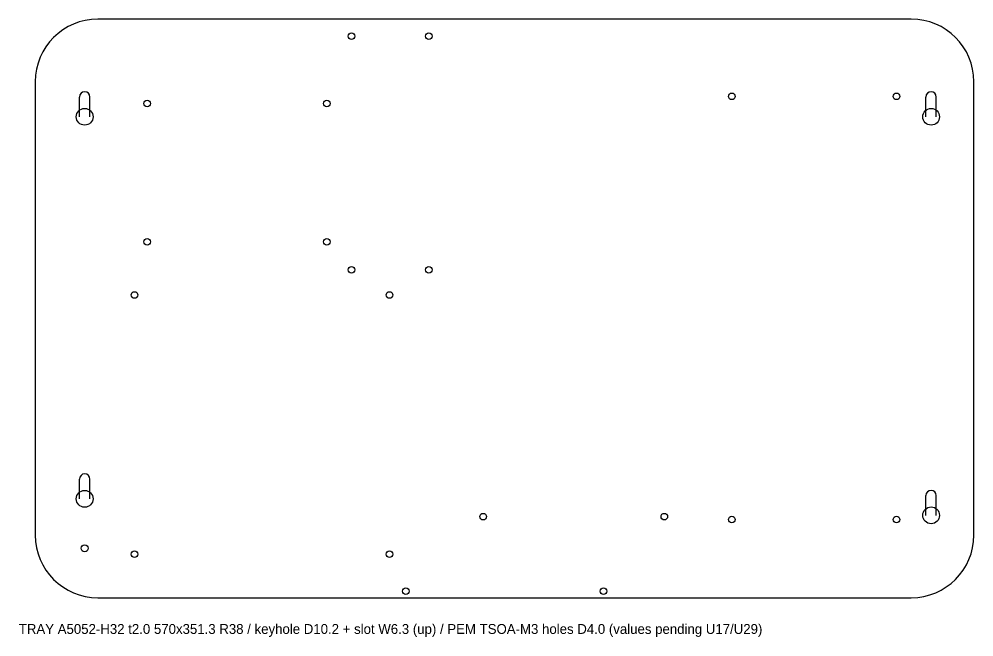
# Model space of a CAD drawing. Header units: millimetres. Extents: x 0 to 3090, y -14 to 415.
# Drawn here: x 1600 to 2180, y -14 to 361 of the extents above; entities that cross this region are included whole.
import ezdxf

# ---------------------------------------------------------------- set-up
doc = ezdxf.new("R2010")
doc.units = ezdxf.units.MM
for name, color, linetype in [('TEXT_NOTE', 7, 'Continuous'), ('TRAY_KEYHOLE', 1, 'Continuous'), ('TRAY_OUTLINE', 7, 'Continuous'), ('TRAY_STANDOFF_HOLES', 3, 'Continuous')]:
    doc.layers.add(name, color=color, linetype=linetype)

msp = doc.modelspace()

# ---------------------------------------------------------------- linework, layer by layer
at = {"layer": 'TRAY_KEYHOLE'}
for p, q in [((1636.85, 302), (1636.85, 314)), ((1643.15, 302), (1643.15, 314)), ((2150.85, 302), (2150.85, 314)), ((2157.15, 302), (2157.15, 314)), ((1636.85, 70), (1636.85, 82)), ((1643.15, 70), (1643.15, 82)), ((2150.85, 60), (2150.85, 72)), ((2157.15, 60), (2157.15, 72))]:
    msp.add_line(p, q, dxfattribs=at)
for centre in [(1640, 302), (2154, 302), (1640, 70), (2154, 60)]:
    msp.add_circle(centre, 5.1, dxfattribs=at)
for centre in [(1640, 314), (2154, 314), (1640, 82), (2154, 72)]:
    msp.add_arc(centre, 3.15, 0, 180, dxfattribs=at)
at = {"layer": 'TRAY_OUTLINE'}
for p, q in [((2142, 361.3), (1648, 361.3)), ((1610, 323.3), (1610, 48)), ((2180, 48), (2180, 323.3)), ((1648, 10), (2142, 10))]:
    msp.add_line(p, q, dxfattribs=at)
for centre, start, end in [((1648, 323.3), 90, 180), ((2142, 323.3), 0, 90), ((1648, 48), 180, 270), ((2142, 48), 270, 360)]:
    msp.add_arc(centre, 38, start, end, dxfattribs=at)
at = {"layer": 'TRAY_STANDOFF_HOLES'}
for centre, radius in [((1802, 351), 2), ((1849, 351), 2), ((2033, 314.4), 2), ((2133, 314.4), 2), ((1678, 310), 2), ((1787, 310), 2), ((1678, 226), 2), ((1787, 226), 2), ((1802, 209), 2), ((1849, 209), 2), ((1670.2, 193.8), 2), ((1825.1, 193.8), 2), ((1882, 59.2), 2), ((1992, 59.2), 2), ((2033, 57.4), 2), ((2133, 57.4), 2), ((1640, 40), 2.1), ((1670.2, 36.4), 2), ((1825.1, 36.4), 2), ((1835, 14), 2), ((1955, 14), 2)]:
    msp.add_circle(centre, radius, dxfattribs=at)

# ---------------------------------------------------------------- texts
at = {"layer": 'TEXT_NOTE'}
msp.add_text('TRAY A5052-H32 t2.0 570x351.3 R38 / keyhole D10.2 + slot W6.3 (up) / PEM TSOA-M3 holes D4.0 (values pending U17/U29)', height=6, dxfattribs=at).set_placement((1600, -12))

doc.saveas('drawing.dxf')
